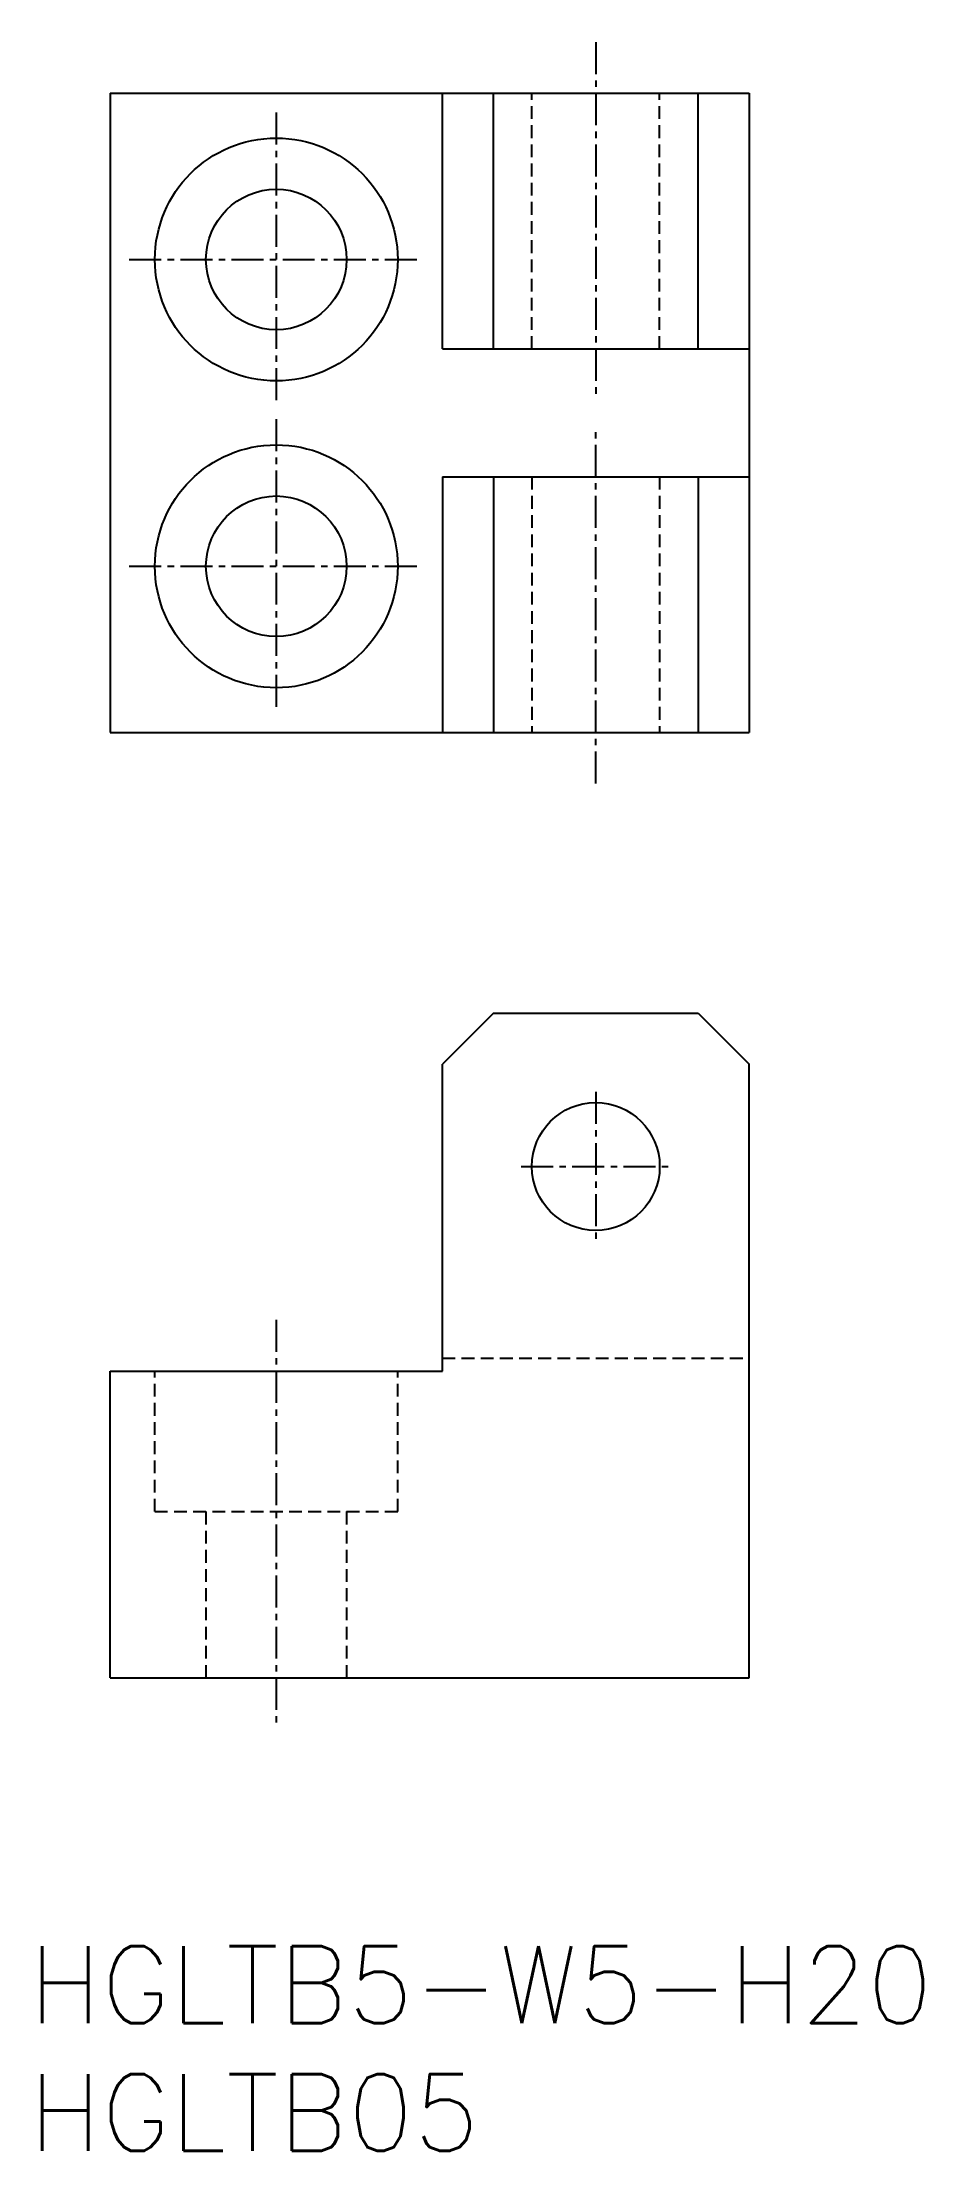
# Model space of a CAD drawing. Extents: x 131.6 to 166, y 51.9 to 134.4.
import ezdxf
from ezdxf.enums import TextEntityAlignment as Align

# ---------------------------------------------------------------- set-up
doc = ezdxf.new("R2010")
doc.units = 0
doc.linetypes.add('CENTER', pattern=[2, 1.25, -0.25, 0.25, -0.25])
doc.linetypes.add('DASHED', pattern=[0.75, 0.5, -0.25])
doc.layers.get('0').update_dxf_attribs({"linetype": 'CONTINUOUS'})
doc.layers.add('CENTER', color=1, linetype='CENTER')
doc.layers.add('DASHED', color=2, linetype='DASHED')
doc.styles.get("Standard").update_dxf_attribs({"font": 'txt.shx', "bigfont": 'extfont.shx'})

msp = doc.modelspace()

# ---------------------------------------------------------------- linework, layer by layer
at = {"color": 7, "linetype": 'CONTINUOUS'}
for p, q in [((134.23, 132.369), (134.23, 107.369)), ((134.23, 132.369), (159.23, 132.369)), ((147.23, 122.369), (147.23, 132.369)), ((149.23, 122.369), (149.23, 132.369)), ((157.23, 122.369), (157.23, 132.369)), ((159.23, 132.369), (159.23, 107.369)), ((147.23, 122.369), (159.23, 122.369)), ((147.23, 117.369), (159.23, 117.369)), ((147.23, 117.369), (147.23, 107.369)), ((149.23, 117.369), (149.23, 107.369)), ((157.23, 117.369), (157.23, 107.369)), ((134.23, 107.369), (159.23, 107.369)), ((149.23, 96.395), (147.23, 94.395)), ((149.23, 96.395), (157.23, 96.395)), ((157.23, 96.395), (159.23, 94.395)), ((147.23, 82.395), (147.23, 94.395)), ((159.23, 70.395), (159.23, 94.395)), ((134.23, 70.395), (134.23, 82.395)), ((134.23, 82.395), (147.23, 82.395)), ((134.23, 70.395), (159.23, 70.395))]:
    msp.add_line(p, q, dxfattribs=at)
at = {"color": 3, "linetype": 'DASHED'}
for p, q in [((150.73, 122.369), (150.73, 132.369)), ((155.73, 122.369), (155.73, 132.369)), ((150.73, 117.369), (150.73, 107.369)), ((155.73, 117.369), (155.73, 107.369)), ((147.23, 82.895), (159.23, 82.895)), ((135.98, 76.895), (135.98, 82.395)), ((145.48, 76.895), (145.48, 82.395)), ((135.98, 76.895), (145.48, 76.895)), ((137.98, 76.895), (137.98, 70.395)), ((143.48, 76.895), (143.48, 70.395))]:
    msp.add_line(p, q, dxfattribs=at)
at = {"color": 7, "linetype": 'CONTINUOUS'}
for centre, radius in [((140.73, 125.869), 4.75), ((140.73, 125.869), 2.75), ((140.73, 113.869), 4.75), ((140.73, 113.869), 2.75), ((153.23, 90.395), 2.5)]:
    msp.add_circle(centre, radius, dxfattribs=at)
at = {"layer": 'CENTER', "color": 1, "linetype": 'CENTER'}
for p, q in [((153.23, 134.369), (153.23, 120.369)), ((140.73, 131.619), (140.73, 120.119)), ((134.98, 125.869), (146.48, 125.869)), ((140.73, 119.619), (140.73, 108.119)), ((153.23, 105.369), (153.23, 119.369)), ((134.98, 113.869), (146.48, 113.869)), ((153.23, 93.312), (153.23, 87.478)), ((150.313, 90.395), (156.146, 90.395)), ((140.73, 84.395), (140.73, 68.395))]:
    msp.add_line(p, q, dxfattribs=at)
at = {"layer": 'DASHED', "linetype": 'CENTER'}
msp.add_line((147.23, 117.369), (147.23, 117.369), dxfattribs=at)

# ---------------------------------------------------------------- texts
at = {"color": 7, "linetype": 'CONTINUOUS'}
for s, p in [('HGLTB5-W5-H20', (131.055, 58.394)), ('HGLTB05', (131.055, 53.394))]:
    msp.add_text(s, height=3, dxfattribs=at).set_placement(p, align=Align.MIDDLE_LEFT)

doc.saveas('drawing.dxf')
